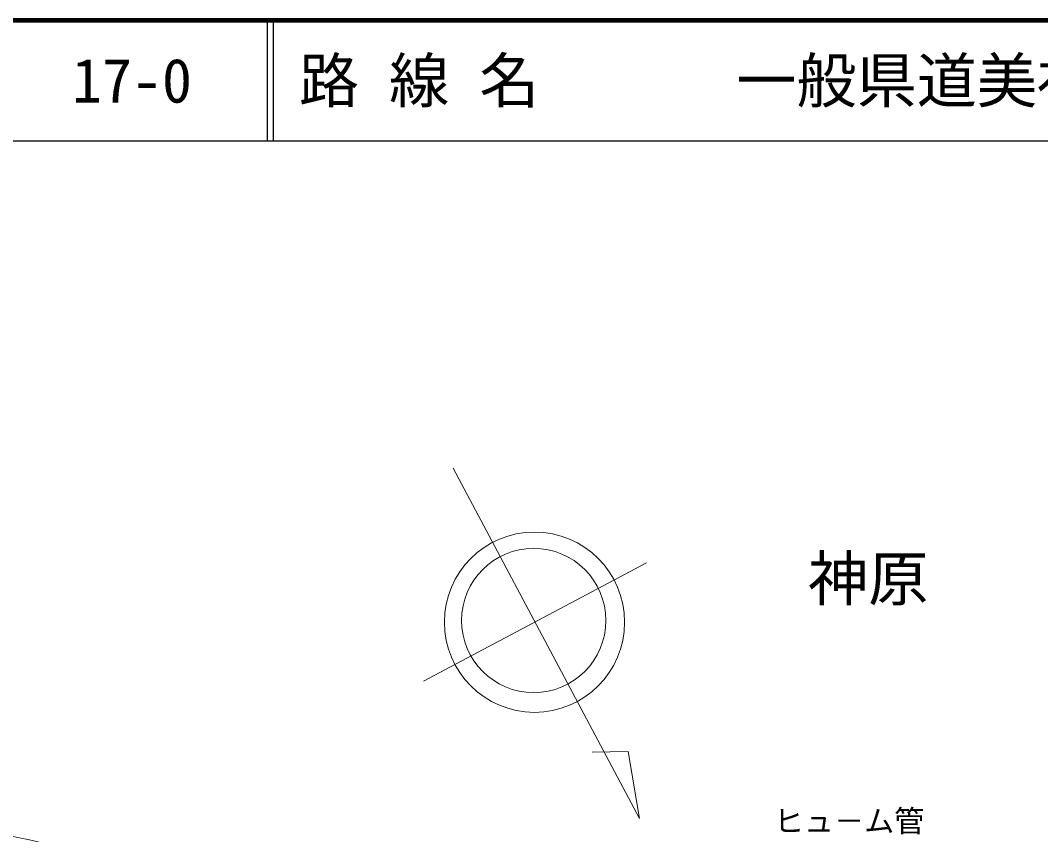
# Model space of a CAD drawing. Units: millimetres, scale not verified. Extents: x 40000 to 680000, y 20000 to 380000.
# Drawn here: x 157236 to 242027, y 312327 to 380000 of the extents above; entities that cross this region are included whole.
import ezdxf
from ezdxf.enums import TextEntityAlignment as Align

# ---------------------------------------------------------------- set-up
doc = ezdxf.new("R2010")
doc.units = ezdxf.units.MM
doc.header["$LTSCALE"] = 1000
for name, color, linetype, lineweight in [('M-BGD', 7, 'Continuous', 13), ('M-BMK-SRVR', 3, 'Continuous', 13), ('M-STR-HTXT', 7, 'Continuous', 13), ('M-TTL', 2, 'Continuous', 140), ('M-TTL-LINE', 7, 'Continuous', 25)]:
    doc.layers.add(name, color=color, linetype=linetype, lineweight=lineweight)
doc.layers.add('M-TTL-TXT', color=7, linetype='Continuous')
doc.styles.add('ＭＳ ゴシック', font='')
doc.styles.get('ＭＳ ゴシック').set_extended_font_data('MS Gothic')

msp = doc.modelspace()

# ---------------------------------------------------------------- linework, layer by layer
at = {"layer": 'M-BGD'}
msp.add_open_spline([(171618, 308865), (169797, 309386), (169280, 309522), (167762, 309862), (165853, 310291), (164744, 310330), (162829, 310728), (160931, 311123), (159895, 311466), (158002, 311883), (156378, 312240), (155462, 312405), (153830, 312722), (152202, 313039), (151303, 313294), (149658, 313509), (148048, 313720), (147470, 313745), (145513, 313824)], degree=3, knots=[0, 0, 0, 0, 1, 1, 1, 2, 2, 2, 3, 3, 3, 4, 4, 4, 5, 5, 5, 6, 6, 6, 6], dxfattribs=at)
at = {"layer": 'M-BMK-SRVR'}
for p, q in [((193204, 342794), (208685, 313651)), ((209265, 334921), (190735, 325079)), ((207761, 319237), (204763, 319168)), ((208685, 313651), (207761, 319237))]:
    msp.add_line(p, q, dxfattribs=at)
for centre, radius in [((199963, 329980), 7493), ((199897, 330124), 5995)]:
    msp.add_circle(centre, radius, dxfattribs=at)
at = {"layer": 'M-TTL'}
msp.add_line((680000, 380000), (40000, 380000), dxfattribs=at)
at = {"layer": 'M-TTL-LINE'}
for p, q in [((177750, 380000), (177750, 370000)), ((178250, 380000), (178250, 370000)), ((40000, 370000), (680000, 370000))]:
    msp.add_line(p, q, dxfattribs=at)

# ---------------------------------------------------------------- texts
at = {"layer": 'M-BGD', "style": 'ＭＳ ゴシック'}
msp.add_text('神原', height=3666, dxfattribs=at).set_placement((222700, 333603), align=Align.MIDDLE_LEFT)
at = {"layer": 'M-STR-HTXT', "style": 'ＭＳ ゴシック'}
msp.add_text('ヒュ－ム管', height=1833, dxfattribs=at).set_placement((219862, 311990), align=Align.BOTTOM_LEFT)
at = {"layer": 'M-TTL-TXT', "style": 'ＭＳ ゴシック'}
for s, p in [('路 線 名', (180380, 375000)), ('一般県道美祢菊川線', (216734, 375000)), ('17-0', (161521, 375000))]:
    msp.add_text(s, height=3666, dxfattribs=at).set_placement(p, align=Align.MIDDLE_LEFT)

doc.saveas('drawing.dxf')
